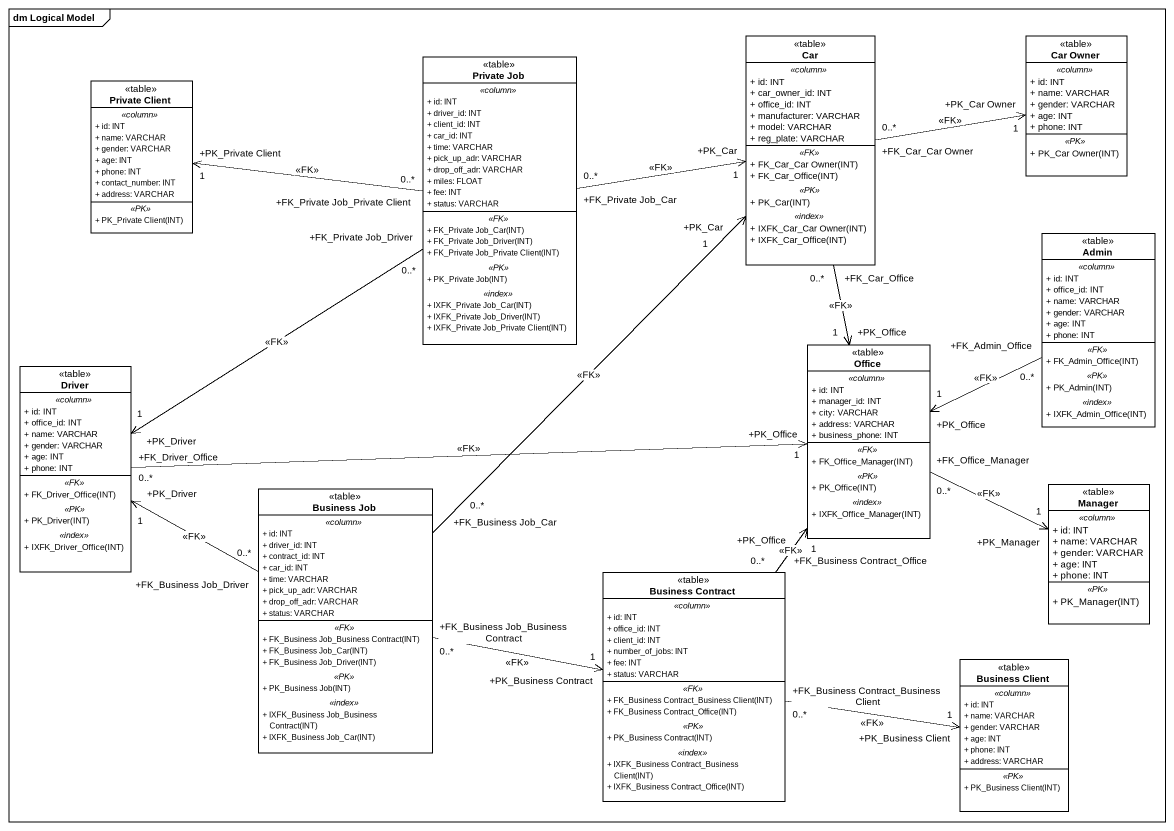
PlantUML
@startuml
mainframe dm Logical Model
hide circle
hide empty members
skinparam classAttributeIconSize 0
class Car <<table>> {
  .. <<column>> ..
  + id: INT
  + car_owner_id: INT
  + office_id: INT
  + manufacturer: VARCHAR
  + model: VARCHAR
  + reg_plate: VARCHAR
  .. <<FK>> ..
  + FK_Car_Car Owner(INT)
  + FK_Car_Office(INT)
  .. <<PK>> ..
  + PK_Car(INT)
  .. <<index>> ..
  + IXFK_Car_Car Owner(INT)
  + IXFK_Car_Office(INT)
}
class "Car Owner" as Car_Owner <<table>> {
  .. <<column>> ..
  + id: INT
  + name: VARCHAR
  + gender: VARCHAR
  + age: INT
  + phone: INT
  .. <<PK>> ..
  + PK_Car Owner(INT)
}
class "Private Job" as Private_Job <<table>> {
  .. <<column>> ..
  + id: INT
  + driver_id: INT
  + client_id: INT
  + car_id: INT
  + time: VARCHAR
  + pick_up_adr: VARCHAR
  + drop_off_adr: VARCHAR
  + miles: FLOAT
  + fee: INT
  + status: VARCHAR
  .. <<FK>> ..
  + FK_Private Job_Car(INT)
  + FK_Private Job_Driver(INT)
  + FK_Private Job_Private Client(INT)
  .. <<PK>> ..
  + PK_Private Job(INT)
  .. <<index>> ..
  + IXFK_Private Job_Car(INT)
  + IXFK_Private Job_Driver(INT)
  + IXFK_Private Job_Private Client(INT)
}
class "Private Client" as Private_Client <<table>> {
  .. <<column>> ..
  + id: INT
  + name: VARCHAR
  + gender: VARCHAR
  + age: INT
  + phone: INT
  + contact_number: INT
  + address: VARCHAR
  .. <<PK>> ..
  + PK_Private Client(INT)
}
class Admin <<table>> {
  .. <<column>> ..
  + id: INT
  + office_id: INT
  + name: VARCHAR
  + gender: VARCHAR
  + age: INT
  + phone: INT
  .. <<FK>> ..
  + FK_Admin_Office(INT)
  .. <<PK>> ..
  + PK_Admin(INT)
  .. <<index>> ..
  + IXFK_Admin_Office(INT)
}
class Office <<table>> {
  .. <<column>> ..
  + id: INT
  + manager_id: INT
  + city: VARCHAR
  + address: VARCHAR
  + business_phone: INT
  .. <<FK>> ..
  + FK_Office_Manager(INT)
  .. <<PK>> ..
  + PK_Office(INT)
  .. <<index>> ..
  + IXFK_Office_Manager(INT)
}
class Driver <<table>> {
  .. <<column>> ..
  + id: INT
  + office_id: INT
  + name: VARCHAR
  + gender: VARCHAR
  + age: INT
  + phone: INT
  .. <<FK>> ..
  + FK_Driver_Office(INT)
  .. <<PK>> ..
  + PK_Driver(INT)
  .. <<index>> ..
  + IXFK_Driver_Office(INT)
}
class Manager <<table>> {
  .. <<column>> ..
  + id: INT
  + name: VARCHAR
  + gender: VARCHAR
  + age: INT
  + phone: INT
  .. <<PK>> ..
  + PK_Manager(INT)
}
class "Business Job" as Business_Job <<table>> {
  .. <<column>> ..
  + id: INT
  + driver_id: INT
  + contract_id: INT
  + car_id: INT
  + time: VARCHAR
  + pick_up_adr: VARCHAR
  + drop_off_adr: VARCHAR
  + status: VARCHAR
  .. <<FK>> ..
  + FK_Business Job_Business Contract(INT)
  + FK_Business Job_Car(INT)
  + FK_Business Job_Driver(INT)
  .. <<PK>> ..
  + PK_Business Job(INT)
  .. <<index>> ..
  + IXFK_Business Job_Business Contract(INT)
  + IXFK_Business Job_Car(INT)
}
class "Business Contract" as Business_Contract <<table>> {
  .. <<column>> ..
  + id: INT
  + office_id: INT
  + client_id: INT
  + number_of_jobs: INT
  + fee: INT
  + status: VARCHAR
  .. <<FK>> ..
  + FK_Business Contract_Business Client(INT)
  + FK_Business Contract_Office(INT)
  .. <<PK>> ..
  + PK_Business Contract(INT)
  .. <<index>> ..
  + IXFK_Business Contract_Business Client(INT)
  + IXFK_Business Contract_Office(INT)
}
class "Business Client" as Business_Client <<table>> {
  .. <<column>> ..
  + id: INT
  + name: VARCHAR
  + gender: VARCHAR
  + age: INT
  + phone: INT
  + address: VARCHAR
  .. <<PK>> ..
  + PK_Business Client(INT)
}
Car "+FK_Car_Car Owner\n0..*" -right-> "+PK_Car Owner\n1" Car_Owner : <<FK>>
Car "+FK_Car_Office\n0..*" --> "+PK_Office\n1" Office : <<FK>>
Private_Job "+FK_Private Job_Car\n0..*" -right-> "+PK_Car\n1" Car : <<FK>>
Private_Job "+FK_Private Job_Private Client\n0..*" -left-> "+PK_Private Client\n1" Private_Client : <<FK>>
Private_Job "+FK_Private Job_Driver\n0..*" --> "+PK_Driver\n1" Driver : <<FK>>
Admin "+FK_Admin_Office\n0..*" -left-> "+PK_Office\n1" Office : <<FK>>
Office "+FK_Office_Manager\n0..*" -right-> "+PK_Manager\n1" Manager : <<FK>>
Driver "+FK_Driver_Office\n0..*" -right-> "+PK_Office\n1" Office : <<FK>>
Business_Job "+FK_Business Job_Car\n0..*" -up-> "+PK_Car\n1" Car : <<FK>>
Business_Job "+FK_Business Job_Driver\n0..*" -left-> "+PK_Driver\n1" Driver : <<FK>>
Business_Job "+FK_Business Job_Business Contract\n0..*" -right-> "+PK_Business Contract\n1" Business_Contract : <<FK>>
Business_Contract "+FK_Business Contract_Office\n0..*" -up-> "+PK_Office\n1" Office : <<FK>>
Business_Contract "+FK_Business Contract_Business Client\n0..*" -right-> "+PK_Business Client\n1" Business_Client : <<FK>>
@enduml
